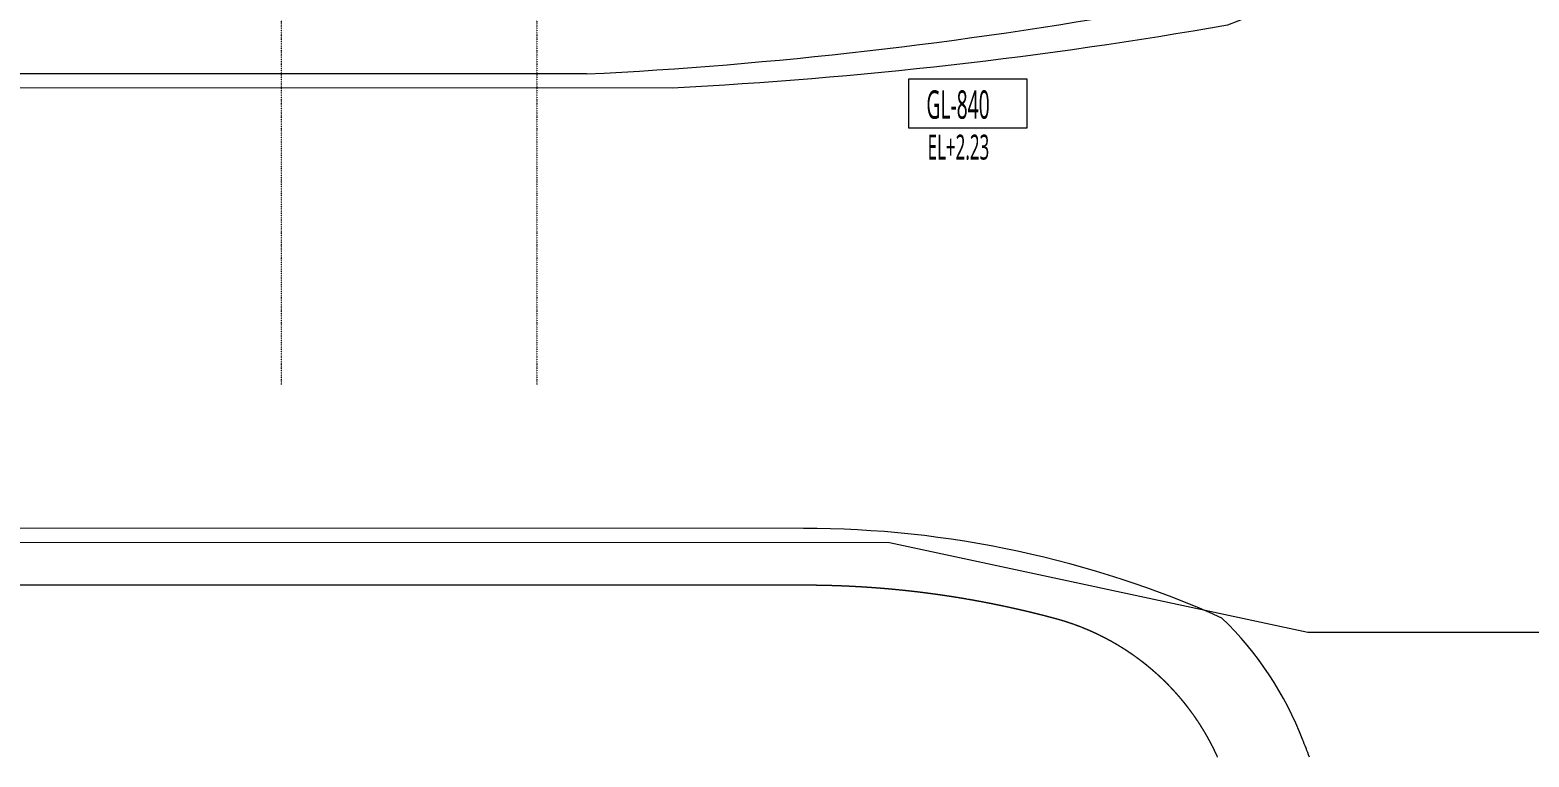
# Model space of a CAD drawing. Extents: x -212173 to 328152, y -560063 to 252500.
# Drawn here: x 240726 to 293508, y -41622 to -16021 of the extents above; entities that cross this region are included whole.
import ezdxf

# ---------------------------------------------------------------- set-up
doc = ezdxf.new("R2010")
doc.units = 0
doc.header["$LTSCALE"] = 15
doc.linetypes.add('H12PL1$0$CENTERK4', pattern=[0.3582, 0.3333, -0.0083, 0.0083, -0.0083])
doc.linetypes.add('H12PL1$0$JJP_三點線', pattern=[0.9, 0.3, -0.15, 0, -0.15, 0, -0.15, 0, -0.15])
for name, color, linetype in [('H12PL1$0$L10_14_DOURO', 252, 'Continuous'), ('H12PL1$0$L10_14_LEVEL', 252, 'Continuous'), ('H12PL1$0$L10_14_SHIKICHI', 252, 'Continuous'), ('H12PL1$0$L10_14_SIKICHI', 252, 'Continuous'), ('H12PL1$0$S-GRID', 252, 'Continuous'), ('SITE$0$L-ROAD.Newcub', 252, 'Continuous')]:
    doc.layers.add(name, color=color, linetype=linetype)
doc.styles.add('H12PL1$0$Standard', font='', dxfattribs={"width": 0.8})
doc.styles.get('H12PL1$0$Standard').set_extended_font_data('Microsoft JhengHei')

# ---------------------------------------------------------------- blocks, each defined once
blk = doc.blocks.new('SITE')
at = {"layer": 'SITE$0$L-ROAD.Newcub', "lineweight": 0, "flags": 128}
for points in [[(-32457.5, -33993.9), (182239.3, -34046.4), (270988, -34068.1), (285717.1, -37223.1), (324939.4, -37223.1), (324939.4, -15660.3), (321331.4, -10657.7), (317131.4, 11694.2), (317551.3, 96647.1), (317638.8, 114345.5), (318134.8, 214708.8, -0.0807377), (320044.2, 226100.6, -0.2326707), (328152, 234224.6), (328152, 252500), (-68683.2, 252500)], [(-51308.3, 230871.2, -0.0890899), (-31126.4, 234500), (-11573.3, 234505), (774.5, 234508.1), (256352.1, 234570.6), (267324.9, 234573.3), (272318.1, 234574.6, -0.0649477), (281039.9, 233438.3, -0.2311836), (287102.3, 228049.9, -0.094082), (291096.7, 206819.8), (290662.2, 114377.5), (292597.1, 114368.4), (292569.8, 96924.5), (292600, 3771.7, -0.0779964), (291236.3, -7494.2, -0.2284335), (282895.7, -15849.6, -0.0309655), (263350.9, -18066.2), (-720.4, -18001.7), (-15800, -17998), (-15800, -15985.3), (-40035.2, -15985.2, -0.0725486)]]:
    blk.add_lwpolyline(points, format="xyb", dxfattribs=at)
blk = doc.blocks.new('H12PL1')
at = {"layer": 'H12PL1$0$L10_14_DOURO', "lineweight": 0}
for p, q in [((263350.86, -18066.2), (-720.36, -18001.66)), ((270987.98, -34068.07), (182239.32, -34046.38))]:
    blk.add_line(p, q, dxfattribs=at)
for centre, radius, start, end in [((255513.66, 137413.61), 155677.21, 272.8856381, 280.1786819), ((270979.18, -70068.07), 36000, 65.83364, 89.985996), ((277551.1, -45733.86), 11794.8, 20.890379, 46.184257), ((232758.44, -63550.41), 60000, 20.9301108, 21.5670491)]:
    blk.add_arc(centre, radius, start, end, dxfattribs=at)
at = {"layer": 'H12PL1$0$L10_14_LEVEL', "lineweight": 0, "flags": 128}
blk.add_lwpolyline([(274692.13, -18238.17), (278854.31, -18238.17), (278854.31, -19973.94), (274692.13, -19973.94)], close=True, dxfattribs=at)
at = {"layer": 'H12PL1$0$L10_14_SIKICHI', "linetype": 'H12PL1$0$CENTERK4', "lineweight": 0}
blk.add_line((270987.49, -36068.07), (182238.83, -36046.38), dxfattribs=at)
for centre, radius, start, end in [((270979.18, -70068.07), 34000, 75.122827, 89.985996), ((277551.1, -45733.86), 8794.8, 24.285636, 75.799498)]:
    blk.add_arc(centre, radius, start, end, dxfattribs=at)
at = {"layer": 'H12PL1$0$S-GRID', "linetype": 'H12PL1$0$JJP_三點線', "lineweight": 0}
for p, q in [((252600, 128250), (252600, -28000)), ((261600, 128250), (261600, -28000)), ((252600, -28000), (252600, -29000)), ((261600, -28000), (261600, -29000))]:
    blk.add_line(p, q, dxfattribs=at)
at = {"layer": 'H12PL1$0$L10_14_LEVEL', "linetype": 'Continuous', "lineweight": 0, "insert": (275313.52, -19149.79), "char_height": 1000, "attachment_point": 4, "style": 'H12PL1$0$Standard'}
blk.add_mtext('\\A1;{\\W0.52;GL-840}', dxfattribs=at)
at = {"layer": 'H12PL1$0$L10_14_SHIKICHI', "linetype": 'Continuous', "lineweight": 0, "insert": (275357.93, -20648.8), "char_height": 880, "attachment_point": 4, "style": 'H12PL1$0$Standard'}
blk.add_mtext('\\A1;{\\W0.52;EL+2.23}', dxfattribs=at)

msp = doc.modelspace()

# ---------------------------------------------------------------- block references
msp.add_blockref('SITE', (0, 0))

# ---------------------------------------------------------------- next in the draw order: block references
msp.add_blockref('H12PL1', (-3024, 495))

doc.saveas('drawing.dxf')
